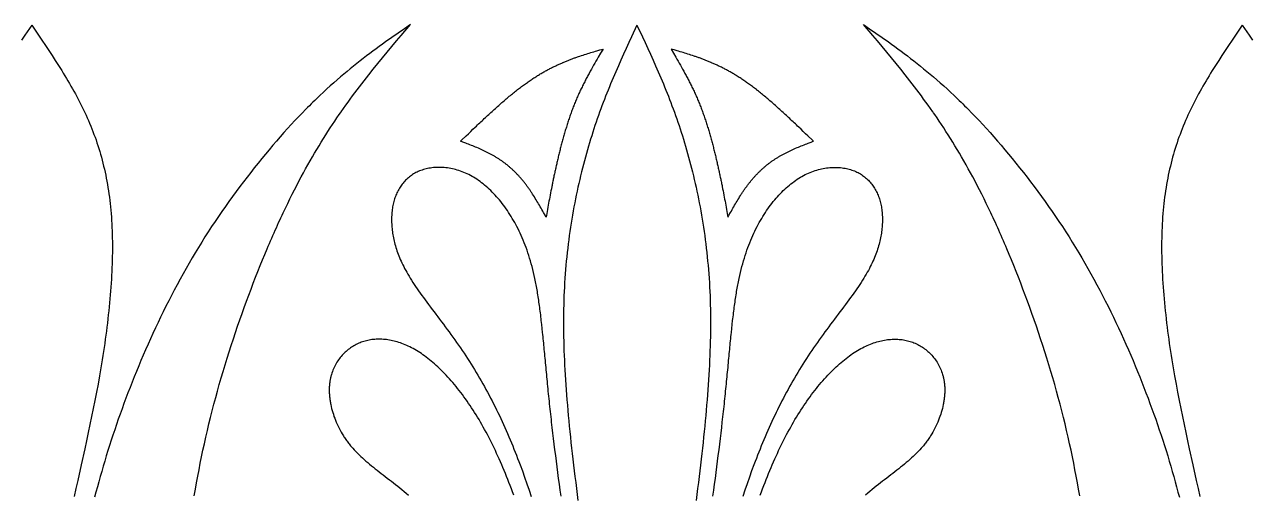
# Model space of a CAD drawing. Extents: x 0 to 279, y 0 to 212.
# Drawn here: x 169.27 to 213.75, y 139.11 to 156.19 of the extents above; entities that cross this region are included whole.
import ezdxf

# ---------------------------------------------------------------- set-up
doc = ezdxf.new("R2010")
doc.units = 0
doc.layers.add('LAYER_1', color=18, linetype='CONTINUOUS')

msp = doc.modelspace()

# ---------------------------------------------------------------- linework, layer by layer
at = {"layer": 'LAYER_1'}
for points in [[(169.533, 156.156), (169.285, 155.792), (169.161, 155.61)], [(169.533, 156.156), (169.781, 155.792), (169.904, 155.61), (170.027, 155.427), (170.149, 155.245), (170.27, 155.061), (170.389, 154.878), (170.507, 154.693), (170.623, 154.508), (170.68, 154.415), (170.737, 154.322), (170.793, 154.229), (170.849, 154.135), (170.904, 154.041), (170.958, 153.947), (171.012, 153.853), (171.065, 153.758), (171.117, 153.663), (171.168, 153.568), (171.219, 153.472), (171.269, 153.376), (171.318, 153.28), (171.366, 153.183), (171.413, 153.086), (171.459, 152.988), (171.505, 152.891), (171.549, 152.792), (171.592, 152.694), (171.635, 152.595), (171.676, 152.495), (171.716, 152.395), (171.755, 152.295), (171.793, 152.194), (171.831, 152.092), (171.867, 151.99), (171.902, 151.887), (171.936, 151.784), (171.969, 151.68), (172, 151.575), (172.031, 151.47), (172.061, 151.364), (172.09, 151.257), (172.117, 151.15), (172.144, 151.042), (172.17, 150.933), (172.194, 150.823), (172.218, 150.712), (172.24, 150.601), (172.261, 150.489), (172.281, 150.375), (172.301, 150.261), (172.319, 150.146), (172.336, 150.03), (172.352, 149.913), (172.367, 149.795), (172.38, 149.677), (172.393, 149.557), (172.405, 149.435), (172.415, 149.313), (172.425, 149.19), (172.433, 149.066), (172.441, 148.94), (172.447, 148.814), (172.452, 148.686), (172.456, 148.557), (172.459, 148.427), (172.461, 148.295), (172.462, 148.163), (172.462, 148.029), (172.46, 147.895), (172.458, 147.759), (172.455, 147.622), (172.451, 147.485), (172.445, 147.347), (172.439, 147.208), (172.432, 147.068), (172.424, 146.927), (172.415, 146.785), (172.406, 146.643), (172.395, 146.5), (172.383, 146.357), (172.371, 146.213), (172.358, 146.068), (172.344, 145.923), (172.329, 145.777), (172.313, 145.631), (172.297, 145.485), (172.28, 145.338), (172.262, 145.191), (172.243, 145.044), (172.223, 144.896), (172.203, 144.748), (172.182, 144.6), (172.161, 144.452), (172.139, 144.304), (172.116, 144.156), (172.092, 144.007), (172.068, 143.859), (172.044, 143.711), (172.018, 143.563), (171.992, 143.415), (171.939, 143.119), (171.883, 142.824), (171.826, 142.529), (171.767, 142.235), (171.706, 141.942), (171.645, 141.649), (171.582, 141.356), (171.519, 141.064), (171.456, 140.773), (171.328, 140.191), (171.201, 139.611), (171.139, 139.321), (171.077, 139.032)], [(175.435, 139.061), (175.476, 139.297), (175.518, 139.533), (175.562, 139.769), (175.607, 140.006), (175.653, 140.243), (175.702, 140.48), (175.751, 140.718), (175.802, 140.955), (175.855, 141.193), (175.91, 141.432), (175.967, 141.671), (176.025, 141.909), (176.086, 142.149), (176.148, 142.388), (176.212, 142.627), (176.278, 142.867), (176.345, 143.106), (176.414, 143.344), (176.484, 143.582), (176.555, 143.819), (176.628, 144.056), (176.702, 144.292), (176.778, 144.526), (176.854, 144.76), (176.931, 144.992), (177.01, 145.223), (177.089, 145.452), (177.169, 145.679), (177.25, 145.905), (177.331, 146.129), (177.413, 146.351), (177.495, 146.57), (177.578, 146.787), (177.662, 147.002), (177.745, 147.214), (177.829, 147.423), (177.913, 147.63), (177.997, 147.833), (178.081, 148.034), (178.123, 148.133), (178.164, 148.231), (178.206, 148.328), (178.248, 148.425), (178.29, 148.521), (178.332, 148.615), (178.373, 148.709), (178.415, 148.802), (178.456, 148.894), (178.498, 148.985), (178.539, 149.076), (178.581, 149.165), (178.622, 149.254), (178.663, 149.342), (178.746, 149.516), (178.828, 149.686), (178.91, 149.853), (178.992, 150.017), (179.073, 150.178), (179.155, 150.337), (179.236, 150.493), (179.318, 150.646), (179.399, 150.796), (179.48, 150.944), (179.561, 151.089), (179.642, 151.232), (179.723, 151.373), (179.805, 151.512), (179.886, 151.648), (179.967, 151.782), (180.048, 151.915), (180.129, 152.045), (180.21, 152.174), (180.291, 152.301), (180.373, 152.426), (180.454, 152.55), (180.536, 152.672), (180.618, 152.793), (180.7, 152.912), (180.741, 152.971), (180.761, 153.001), (180.762, 153.002), (180.763, 153.003), (180.764, 153.005), (180.767, 153.009), (180.772, 153.016), (180.854, 153.133), (180.937, 153.249), (181.019, 153.364), (181.102, 153.478), (181.185, 153.59), (181.268, 153.702), (181.351, 153.813), (181.434, 153.923), (181.518, 154.031), (181.601, 154.139), (181.769, 154.353), (181.937, 154.564), (182.105, 154.772), (182.274, 154.978), (182.443, 155.183), (182.612, 155.385), (182.781, 155.586), (182.951, 155.787), (183.29, 156.186), (183.064, 156.029), (182.837, 155.872), (182.61, 155.713), (182.382, 155.552), (182.268, 155.47), (182.153, 155.387), (182.038, 155.303), (181.923, 155.218), (181.807, 155.131), (181.691, 155.044), (181.574, 154.954), (181.457, 154.863), (181.339, 154.771), (181.221, 154.676), (181.102, 154.58), (180.983, 154.481), (180.862, 154.381), (180.741, 154.278), (180.62, 154.173), (180.497, 154.065), (180.374, 153.955), (180.249, 153.842), (180.124, 153.727), (179.998, 153.608), (179.871, 153.487), (179.808, 153.425), (179.744, 153.362), (179.679, 153.299), (179.615, 153.234), (179.55, 153.169), (179.485, 153.103), (179.354, 152.969), (179.222, 152.832), (179.09, 152.692), (178.957, 152.55), (178.824, 152.404), (178.69, 152.256), (178.556, 152.105), (178.422, 151.951), (178.287, 151.796), (178.153, 151.637), (178.018, 151.477), (177.884, 151.314), (177.75, 151.149), (177.616, 150.982), (177.483, 150.812), (177.35, 150.641), (177.217, 150.468), (177.085, 150.294), (176.954, 150.117), (176.824, 149.939), (176.695, 149.76), (176.567, 149.578), (176.439, 149.396), (176.313, 149.212), (176.189, 149.027), (176.065, 148.841), (175.944, 148.653), (175.823, 148.465), (175.704, 148.275), (175.587, 148.085), (175.472, 147.894), (175.358, 147.702), (175.246, 147.509), (175.135, 147.316), (175.027, 147.122), (174.919, 146.927), (174.814, 146.732), (174.709, 146.537), (174.607, 146.341), (174.506, 146.144), (174.407, 145.948), (174.309, 145.751), (174.213, 145.554), (174.118, 145.356), (174.025, 145.159), (173.934, 144.961), (173.844, 144.764), (173.755, 144.567), (173.668, 144.37), (173.583, 144.172), (173.499, 143.976), (173.417, 143.779), (173.336, 143.583), (173.257, 143.387), (173.179, 143.192), (173.103, 142.997), (173.028, 142.802), (172.955, 142.609), (172.883, 142.416), (172.813, 142.223), (172.744, 142.031), (172.676, 141.84), (172.61, 141.649), (172.545, 141.459), (172.482, 141.269), (172.42, 141.08), (172.359, 140.89), (172.3, 140.702), (172.241, 140.513), (172.184, 140.325), (172.128, 140.137), (172.074, 139.949), (172.02, 139.761), (171.968, 139.574), (171.916, 139.386), (171.866, 139.199), (171.817, 139.011)], [(191.512, 156.156), (191.317, 155.738), (191.22, 155.529), (191.123, 155.319), (191.027, 155.108), (190.931, 154.895), (190.836, 154.681), (190.741, 154.465), (190.648, 154.247), (190.555, 154.027), (190.51, 153.915), (190.464, 153.804), (190.419, 153.691), (190.374, 153.578), (190.329, 153.463), (190.285, 153.348), (190.241, 153.232), (190.198, 153.116), (190.155, 152.998), (190.112, 152.879), (190.07, 152.76), (190.028, 152.639), (189.987, 152.517), (189.946, 152.394), (189.905, 152.27), (189.866, 152.145), (189.826, 152.019), (189.787, 151.891), (189.749, 151.763), (189.711, 151.633), (189.674, 151.502), (189.637, 151.37), (189.601, 151.236), (189.566, 151.102), (189.531, 150.966), (189.497, 150.83), (189.464, 150.692), (189.431, 150.554), (189.399, 150.414), (189.368, 150.273), (189.337, 150.132), (189.307, 149.989), (189.278, 149.846), (189.25, 149.701), (189.222, 149.556), (189.196, 149.41), (189.17, 149.263), (189.145, 149.115), (189.121, 148.966), (189.098, 148.816), (189.075, 148.666), (189.054, 148.514), (189.034, 148.362), (189.014, 148.21), (188.996, 148.056), (188.978, 147.902), (188.962, 147.747), (188.946, 147.592), (188.932, 147.435), (188.918, 147.278), (188.906, 147.121), (188.895, 146.963), (188.885, 146.804), (188.876, 146.645), (188.868, 146.485), (188.861, 146.324), (188.855, 146.163), (188.85, 146.001), (188.847, 145.838), (188.844, 145.674), (188.843, 145.51), (188.842, 145.345), (188.843, 145.178), (188.845, 145.011), (188.847, 144.843), (188.851, 144.673), (188.856, 144.503), (188.861, 144.331), (188.868, 144.158), (188.875, 143.984), (188.884, 143.809), (188.893, 143.632), (188.903, 143.454), (188.914, 143.275), (188.926, 143.094), (188.939, 142.911), (188.953, 142.728), (188.968, 142.542), (188.984, 142.355), (189, 142.166), (189.017, 141.976), (189.035, 141.784), (189.054, 141.59), (189.074, 141.394), (189.094, 141.197), (189.115, 140.997), (189.137, 140.796), (189.16, 140.592), (189.184, 140.387), (189.208, 140.18), (189.233, 139.97), (189.259, 139.759), (189.285, 139.545), (189.312, 139.33), (189.339, 139.114), (189.367, 138.895)], [(191.512, 156.156), (191.707, 155.738), (191.804, 155.529), (191.901, 155.319), (191.998, 155.108), (192.094, 154.895), (192.189, 154.681), (192.283, 154.465), (192.377, 154.247), (192.469, 154.027), (192.515, 153.915), (192.561, 153.804), (192.606, 153.691), (192.651, 153.578), (192.695, 153.463), (192.739, 153.348), (192.783, 153.232), (192.827, 153.116), (192.87, 152.998), (192.912, 152.879), (192.955, 152.76), (192.996, 152.639), (193.038, 152.517), (193.079, 152.394), (193.119, 152.27), (193.159, 152.145), (193.198, 152.019), (193.237, 151.891), (193.275, 151.763), (193.313, 151.633), (193.35, 151.502), (193.387, 151.37), (193.423, 151.236), (193.458, 151.102), (193.493, 150.966), (193.527, 150.83), (193.561, 150.692), (193.593, 150.554), (193.626, 150.414), (193.657, 150.273), (193.687, 150.132), (193.717, 149.989), (193.746, 149.846), (193.775, 149.701), (193.802, 149.556), (193.829, 149.41), (193.854, 149.263), (193.879, 149.115), (193.904, 148.966), (193.927, 148.816), (193.949, 148.666), (193.97, 148.514), (193.991, 148.362), (194.01, 148.21), (194.029, 148.056), (194.046, 147.902), (194.063, 147.747), (194.078, 147.592), (194.093, 147.435), (194.106, 147.278), (194.118, 147.121), (194.13, 146.963), (194.14, 146.804), (194.149, 146.645), (194.157, 146.485), (194.164, 146.324), (194.169, 146.163), (194.174, 146.001), (194.178, 145.838), (194.18, 145.674), (194.181, 145.51), (194.182, 145.345), (194.181, 145.178), (194.18, 145.011), (194.177, 144.843), (194.173, 144.673), (194.169, 144.503), (194.163, 144.331), (194.157, 144.158), (194.149, 143.984), (194.141, 143.809), (194.132, 143.632), (194.121, 143.454), (194.11, 143.275), (194.098, 143.094), (194.085, 142.911), (194.071, 142.728), (194.057, 142.542), (194.041, 142.355), (194.025, 142.166), (194.007, 141.976), (193.989, 141.784), (193.97, 141.59), (193.951, 141.394), (193.93, 141.197), (193.909, 140.997), (193.887, 140.796), (193.864, 140.592), (193.841, 140.387), (193.817, 140.18), (193.792, 139.97), (193.766, 139.759), (193.74, 139.545), (193.713, 139.33), (193.685, 139.114), (193.657, 138.895)], [(207.589, 139.061), (207.548, 139.297), (207.506, 139.533), (207.462, 139.769), (207.417, 140.006), (207.371, 140.243), (207.323, 140.48), (207.273, 140.718), (207.222, 140.955), (207.169, 141.193), (207.114, 141.432), (207.057, 141.671), (206.999, 141.909), (206.939, 142.149), (206.876, 142.388), (206.812, 142.627), (206.747, 142.867), (206.68, 143.106), (206.611, 143.344), (206.541, 143.582), (206.469, 143.819), (206.396, 144.056), (206.322, 144.292), (206.247, 144.526), (206.17, 144.76), (206.093, 144.992), (206.015, 145.223), (205.936, 145.452), (205.856, 145.679), (205.775, 145.905), (205.693, 146.129), (205.612, 146.351), (205.529, 146.57), (205.446, 146.787), (205.363, 147.002), (205.279, 147.214), (205.196, 147.423), (205.112, 147.63), (205.028, 147.833), (204.944, 148.034), (204.902, 148.133), (204.86, 148.231), (204.818, 148.328), (204.776, 148.425), (204.734, 148.521), (204.693, 148.615), (204.651, 148.709), (204.61, 148.802), (204.568, 148.894), (204.527, 148.985), (204.485, 149.076), (204.444, 149.165), (204.402, 149.254), (204.361, 149.342), (204.279, 149.516), (204.197, 149.686), (204.115, 149.853), (204.033, 150.017), (203.951, 150.178), (203.87, 150.337), (203.788, 150.493), (203.707, 150.646), (203.626, 150.796), (203.544, 150.944), (203.463, 151.089), (203.382, 151.232), (203.301, 151.373), (203.22, 151.512), (203.139, 151.648), (203.058, 151.782), (202.977, 151.915), (202.896, 152.045), (202.814, 152.174), (202.733, 152.301), (202.652, 152.426), (202.57, 152.55), (202.488, 152.672), (202.407, 152.793), (202.325, 152.912), (202.284, 152.971), (202.263, 153.001), (202.262, 153.002), (202.261, 153.003), (202.26, 153.005), (202.257, 153.009), (202.252, 153.016), (202.17, 153.133), (202.088, 153.249), (202.005, 153.364), (201.922, 153.478), (201.84, 153.59), (201.756, 153.702), (201.673, 153.813), (201.59, 153.923), (201.507, 154.031), (201.423, 154.139), (201.255, 154.353), (201.088, 154.564), (200.919, 154.772), (200.751, 154.978), (200.582, 155.183), (200.413, 155.385), (200.243, 155.586), (200.074, 155.787), (199.734, 156.186), (199.961, 156.029), (200.187, 155.872), (200.414, 155.713), (200.642, 155.552), (200.756, 155.47), (200.871, 155.387), (200.986, 155.303), (201.101, 155.218), (201.217, 155.131), (201.333, 155.044), (201.45, 154.954), (201.567, 154.863), (201.685, 154.771), (201.803, 154.676), (201.922, 154.58), (202.042, 154.481), (202.162, 154.381), (202.283, 154.278), (202.405, 154.173), (202.527, 154.065), (202.651, 153.955), (202.775, 153.842), (202.9, 153.727), (203.026, 153.608), (203.153, 153.487), (203.217, 153.425), (203.281, 153.362), (203.345, 153.299), (203.41, 153.234), (203.475, 153.169), (203.54, 153.103), (203.671, 152.969), (203.802, 152.832), (203.934, 152.692), (204.067, 152.55), (204.201, 152.404), (204.334, 152.256), (204.468, 152.105), (204.603, 151.951), (204.737, 151.796), (204.872, 151.637), (205.006, 151.477), (205.14, 151.314), (205.275, 151.149), (205.408, 150.982), (205.542, 150.812), (205.675, 150.641), (205.807, 150.468), (205.939, 150.294), (206.07, 150.117), (206.2, 149.939), (206.33, 149.76), (206.458, 149.578), (206.585, 149.396), (206.711, 149.212), (206.836, 149.027), (206.959, 148.841), (207.081, 148.653), (207.201, 148.465), (207.32, 148.275), (207.437, 148.085), (207.553, 147.894), (207.666, 147.702), (207.779, 147.509), (207.889, 147.316), (207.998, 147.122), (208.105, 146.927), (208.211, 146.732), (208.315, 146.537), (208.418, 146.341), (208.519, 146.144), (208.618, 145.948), (208.716, 145.751), (208.812, 145.554), (208.906, 145.356), (208.999, 145.159), (209.091, 144.961), (209.181, 144.764), (209.269, 144.567), (209.356, 144.37), (209.441, 144.172), (209.525, 143.976), (209.607, 143.779), (209.688, 143.583), (209.767, 143.387), (209.845, 143.192), (209.921, 142.997), (209.996, 142.802), (210.069, 142.609), (210.141, 142.416), (210.212, 142.223), (210.281, 142.031), (210.348, 141.84), (210.414, 141.649), (210.479, 141.459), (210.542, 141.269), (210.605, 141.08), (210.665, 140.89), (210.725, 140.702), (210.783, 140.513), (210.84, 140.325), (210.896, 140.137), (210.951, 139.949), (211.004, 139.761), (211.057, 139.574), (211.108, 139.386), (211.158, 139.199), (211.207, 139.011)], [(213.492, 156.156), (213.244, 155.792), (213.12, 155.61), (212.997, 155.427), (212.876, 155.245), (212.755, 155.061), (212.635, 154.878), (212.517, 154.693), (212.401, 154.508), (212.344, 154.415), (212.287, 154.322), (212.231, 154.229), (212.176, 154.135), (212.121, 154.041), (212.066, 153.947), (212.013, 153.853), (211.96, 153.758), (211.908, 153.663), (211.856, 153.568), (211.806, 153.472), (211.756, 153.376), (211.707, 153.28), (211.659, 153.183), (211.611, 153.086), (211.565, 152.988), (211.52, 152.891), (211.475, 152.792), (211.432, 152.694), (211.39, 152.595), (211.349, 152.495), (211.308, 152.395), (211.269, 152.295), (211.231, 152.194), (211.194, 152.092), (211.158, 151.99), (211.123, 151.887), (211.089, 151.784), (211.056, 151.68), (211.024, 151.575), (210.993, 151.47), (210.964, 151.364), (210.935, 151.257), (210.907, 151.15), (210.881, 151.042), (210.855, 150.933), (210.83, 150.823), (210.807, 150.712), (210.785, 150.601), (210.763, 150.489), (210.743, 150.375), (210.724, 150.261), (210.706, 150.146), (210.689, 150.03), (210.673, 149.913), (210.658, 149.795), (210.644, 149.677), (210.631, 149.557), (210.62, 149.435), (210.609, 149.313), (210.6, 149.19), (210.591, 149.066), (210.584, 148.94), (210.578, 148.814), (210.573, 148.686), (210.568, 148.557), (210.566, 148.427), (210.564, 148.295), (210.563, 148.163), (210.563, 148.029), (210.564, 147.895), (210.566, 147.759), (210.57, 147.622), (210.574, 147.485), (210.579, 147.347), (210.585, 147.208), (210.592, 147.068), (210.6, 146.927), (210.609, 146.785), (210.619, 146.643), (210.629, 146.5), (210.641, 146.357), (210.653, 146.213), (210.667, 146.068), (210.681, 145.923), (210.696, 145.777), (210.711, 145.631), (210.728, 145.485), (210.745, 145.338), (210.763, 145.191), (210.782, 145.044), (210.801, 144.896), (210.821, 144.748), (210.842, 144.6), (210.863, 144.452), (210.886, 144.304), (210.909, 144.156), (210.932, 144.007), (210.956, 143.859), (210.981, 143.711), (211.006, 143.563), (211.032, 143.415), (211.086, 143.119), (211.141, 142.824), (211.199, 142.529), (211.258, 142.235), (211.318, 141.942), (211.38, 141.649), (211.442, 141.356), (211.505, 141.064), (211.569, 140.773), (211.696, 140.191), (211.823, 139.611), (211.886, 139.321), (211.948, 139.032)], [(213.492, 156.156), (213.74, 155.792), (213.863, 155.61)], [(188.753, 139.047), (188.724, 139.263), (188.695, 139.478), (188.667, 139.692), (188.64, 139.904), (188.612, 140.114), (188.585, 140.324), (188.559, 140.531), (188.533, 140.736), (188.508, 140.94), (188.484, 141.142), (188.46, 141.342), (188.436, 141.539), (188.413, 141.735), (188.402, 141.832), (188.391, 141.928), (188.381, 142.024), (188.37, 142.119), (188.36, 142.214), (188.35, 142.308), (188.34, 142.401), (188.33, 142.494), (188.32, 142.586), (188.311, 142.677), (188.302, 142.768), (188.292, 142.858), (188.283, 142.948), (188.275, 143.037), (188.266, 143.125), (188.257, 143.213), (188.249, 143.3), (188.24, 143.387), (188.232, 143.473), (188.224, 143.558), (188.216, 143.643), (188.208, 143.727), (188.2, 143.811), (188.192, 143.893), (188.184, 143.976), (188.177, 144.057), (188.169, 144.139), (188.161, 144.219), (188.154, 144.299), (188.146, 144.378), (188.139, 144.457), (188.131, 144.535), (188.123, 144.612), (188.116, 144.689), (188.108, 144.766), (188.101, 144.841), (188.093, 144.916), (188.085, 144.991), (188.07, 145.138), (188.054, 145.283), (188.038, 145.425), (188.03, 145.496), (188.022, 145.565), (188.014, 145.635), (188.005, 145.703), (187.997, 145.771), (187.988, 145.839), (187.979, 145.905), (187.971, 145.972), (187.961, 146.037), (187.952, 146.102), (187.943, 146.167), (187.933, 146.231), (187.924, 146.294), (187.914, 146.357), (187.904, 146.419), (187.894, 146.48), (187.883, 146.541), (187.873, 146.602), (187.862, 146.662), (187.851, 146.721), (187.839, 146.78), (187.828, 146.838), (187.804, 146.952), (187.779, 147.065), (187.754, 147.175), (187.727, 147.283), (187.7, 147.389), (187.672, 147.493), (187.643, 147.596), (187.614, 147.696), (187.583, 147.794), (187.552, 147.89), (187.52, 147.985), (187.487, 148.078), (187.453, 148.169), (187.418, 148.258), (187.383, 148.346), (187.347, 148.432), (187.309, 148.516), (187.272, 148.599), (187.233, 148.681), (187.194, 148.761), (187.153, 148.84), (187.113, 148.917), (187.071, 148.993), (187.028, 149.068), (186.985, 149.141), (186.941, 149.213), (186.896, 149.284), (186.851, 149.354), (186.804, 149.423), (186.758, 149.491), (186.71, 149.557), (186.661, 149.623), (186.612, 149.687), (186.563, 149.749), (186.513, 149.811), (186.462, 149.871), (186.41, 149.929), (186.358, 149.987), (186.306, 150.043), (186.253, 150.097), (186.199, 150.151), (186.145, 150.202), (186.09, 150.252), (186.035, 150.301), (185.98, 150.348), (185.924, 150.394), (185.867, 150.438), (185.811, 150.48), (185.753, 150.521), (185.696, 150.56), (185.638, 150.598), (185.58, 150.634), (185.522, 150.668), (185.463, 150.7), (185.404, 150.731), (185.345, 150.76), (185.285, 150.787), (185.226, 150.812), (185.166, 150.836), (185.106, 150.858), (185.046, 150.878), (184.986, 150.897), (184.926, 150.914), (184.867, 150.929), (184.807, 150.943), (184.748, 150.955), (184.688, 150.965), (184.629, 150.974), (184.571, 150.981), (184.512, 150.987), (184.454, 150.991), (184.397, 150.994), (184.34, 150.995), (184.284, 150.995), (184.228, 150.993), (184.172, 150.99), (184.118, 150.985), (184.064, 150.979), (184.01, 150.971), (183.958, 150.963), (183.906, 150.952), (183.856, 150.941), (183.806, 150.928), (183.757, 150.914), (183.709, 150.898), (183.662, 150.882), (183.616, 150.864), (183.571, 150.844), (183.527, 150.824), (183.484, 150.802), (183.442, 150.779), (183.401, 150.755), (183.361, 150.73), (183.322, 150.704), (183.284, 150.677), (183.247, 150.649), (183.212, 150.619), (183.177, 150.589), (183.143, 150.558), (183.11, 150.525), (183.078, 150.492), (183.047, 150.458), (183.017, 150.422), (182.988, 150.386), (182.961, 150.35), (182.934, 150.312), (182.908, 150.273), (182.883, 150.234), (182.86, 150.194), (182.837, 150.153), (182.816, 150.111), (182.795, 150.069), (182.776, 150.025), (182.757, 149.982), (182.74, 149.937), (182.724, 149.892), (182.708, 149.846), (182.694, 149.8), (182.681, 149.753), (182.669, 149.705), (182.658, 149.657), (182.647, 149.609), (182.638, 149.559), (182.63, 149.51), (182.623, 149.459), (182.617, 149.409), (182.611, 149.358), (182.607, 149.306), (182.604, 149.254), (182.601, 149.201), (182.6, 149.149), (182.6, 149.095), (182.6, 149.042), (182.601, 148.988), (182.604, 148.933), (182.607, 148.879), (182.611, 148.824), (182.617, 148.769), (182.623, 148.713), (182.63, 148.657), (182.638, 148.601), (182.646, 148.545), (182.656, 148.489), (182.667, 148.432), (182.679, 148.375), (182.692, 148.317), (182.706, 148.259), (182.721, 148.201), (182.737, 148.142), (182.755, 148.083), (182.773, 148.023), (182.794, 147.962), (182.815, 147.901), (182.838, 147.84), (182.862, 147.777), (182.888, 147.714), (182.915, 147.65), (182.944, 147.586), (182.974, 147.521), (183.006, 147.454), (183.04, 147.387), (183.075, 147.319), (183.112, 147.251), (183.15, 147.181), (183.191, 147.11), (183.233, 147.038), (183.277, 146.965), (183.324, 146.891), (183.372, 146.816), (183.422, 146.74), (183.474, 146.663), (183.527, 146.584), (183.583, 146.505), (183.64, 146.424), (183.698, 146.342), (183.758, 146.26), (183.819, 146.176), (183.881, 146.092), (183.945, 146.006), (184.009, 145.92), (184.074, 145.833), (184.141, 145.744), (184.207, 145.656), (184.275, 145.566), (184.343, 145.475), (184.411, 145.384), (184.48, 145.292), (184.549, 145.2), (184.618, 145.107), (184.688, 145.013), (184.757, 144.918), (184.826, 144.823), (184.895, 144.727), (184.963, 144.631), (185.031, 144.534), (185.099, 144.437), (185.166, 144.34), (185.232, 144.242), (185.297, 144.143), (185.362, 144.044), (185.426, 143.945), (185.489, 143.845), (185.551, 143.745), (185.613, 143.644), (185.674, 143.543), (185.735, 143.441), (185.795, 143.34), (185.854, 143.237), (185.912, 143.134), (185.97, 143.031), (186.027, 142.927), (186.083, 142.823), (186.139, 142.719), (186.194, 142.614), (186.249, 142.508), (186.303, 142.402), (186.356, 142.296), (186.409, 142.189), (186.461, 142.082), (186.513, 141.974), (186.564, 141.866), (186.614, 141.758), (186.664, 141.649), (186.713, 141.539), (186.762, 141.429), (186.81, 141.319), (186.858, 141.208), (186.905, 141.097), (186.952, 140.985), (186.998, 140.873), (187.044, 140.761), (187.089, 140.648), (187.134, 140.534), (187.178, 140.421), (187.221, 140.307), (187.264, 140.192), (187.349, 139.963), (187.432, 139.732), (187.513, 139.5), (187.592, 139.267), (187.669, 139.033)], [(194.272, 139.047), (194.3, 139.263), (194.329, 139.478), (194.357, 139.692), (194.385, 139.904), (194.412, 140.114), (194.439, 140.324), (194.465, 140.531), (194.491, 140.736), (194.516, 140.94), (194.541, 141.142), (194.565, 141.342), (194.588, 141.539), (194.611, 141.735), (194.622, 141.832), (194.633, 141.928), (194.644, 142.024), (194.654, 142.119), (194.665, 142.214), (194.675, 142.308), (194.685, 142.401), (194.695, 142.494), (194.704, 142.586), (194.714, 142.677), (194.723, 142.768), (194.732, 142.858), (194.741, 142.948), (194.75, 143.037), (194.759, 143.125), (194.767, 143.213), (194.776, 143.3), (194.784, 143.387), (194.792, 143.473), (194.8, 143.558), (194.809, 143.643), (194.817, 143.727), (194.824, 143.811), (194.832, 143.893), (194.84, 143.976), (194.848, 144.057), (194.856, 144.139), (194.863, 144.219), (194.871, 144.299), (194.878, 144.378), (194.886, 144.457), (194.894, 144.535), (194.901, 144.612), (194.909, 144.689), (194.916, 144.766), (194.924, 144.841), (194.931, 144.916), (194.939, 144.991), (194.955, 145.138), (194.97, 145.283), (194.986, 145.425), (194.994, 145.496), (195.003, 145.565), (195.011, 145.635), (195.019, 145.703), (195.028, 145.771), (195.036, 145.839), (195.045, 145.905), (195.054, 145.972), (195.063, 146.037), (195.072, 146.102), (195.082, 146.167), (195.091, 146.231), (195.101, 146.294), (195.111, 146.357), (195.121, 146.419), (195.131, 146.48), (195.141, 146.541), (195.152, 146.602), (195.163, 146.662), (195.174, 146.721), (195.185, 146.78), (195.197, 146.838), (195.221, 146.952), (195.245, 147.065), (195.271, 147.175), (195.297, 147.283), (195.324, 147.389), (195.352, 147.493), (195.381, 147.596), (195.411, 147.696), (195.441, 147.794), (195.473, 147.89), (195.505, 147.985), (195.538, 148.078), (195.572, 148.169), (195.606, 148.258), (195.642, 148.346), (195.678, 148.432), (195.715, 148.516), (195.753, 148.599), (195.791, 148.681), (195.831, 148.761), (195.871, 148.84), (195.912, 148.917), (195.954, 148.993), (195.996, 149.068), (196.04, 149.141), (196.084, 149.213), (196.128, 149.284), (196.174, 149.354), (196.22, 149.423), (196.267, 149.491), (196.315, 149.557), (196.363, 149.623), (196.412, 149.687), (196.462, 149.749), (196.512, 149.811), (196.563, 149.871), (196.614, 149.929), (196.666, 149.987), (196.719, 150.043), (196.772, 150.097), (196.826, 150.151), (196.88, 150.202), (196.934, 150.252), (196.989, 150.301), (197.045, 150.348), (197.101, 150.394), (197.157, 150.438), (197.214, 150.48), (197.271, 150.521), (197.329, 150.56), (197.386, 150.598), (197.444, 150.634), (197.503, 150.668), (197.562, 150.7), (197.621, 150.731), (197.68, 150.76), (197.739, 150.787), (197.799, 150.812), (197.859, 150.836), (197.919, 150.858), (197.979, 150.878), (198.038, 150.897), (198.098, 150.914), (198.158, 150.929), (198.218, 150.943), (198.277, 150.955), (198.336, 150.965), (198.395, 150.974), (198.454, 150.981), (198.512, 150.987), (198.57, 150.991), (198.628, 150.994), (198.685, 150.995), (198.741, 150.995), (198.797, 150.993), (198.852, 150.99), (198.907, 150.985), (198.961, 150.979), (199.014, 150.971), (199.066, 150.963), (199.118, 150.952), (199.169, 150.941), (199.219, 150.928), (199.268, 150.914), (199.315, 150.898), (199.362, 150.882), (199.408, 150.864), (199.453, 150.844), (199.497, 150.824), (199.54, 150.802), (199.582, 150.779), (199.623, 150.755), (199.663, 150.73), (199.702, 150.704), (199.74, 150.677), (199.777, 150.649), (199.813, 150.619), (199.848, 150.589), (199.882, 150.558), (199.915, 150.525), (199.947, 150.492), (199.977, 150.458), (200.007, 150.422), (200.036, 150.386), (200.064, 150.35), (200.091, 150.312), (200.116, 150.273), (200.141, 150.234), (200.165, 150.194), (200.187, 150.153), (200.209, 150.111), (200.229, 150.069), (200.249, 150.025), (200.267, 149.982), (200.284, 149.937), (200.301, 149.892), (200.316, 149.846), (200.33, 149.8), (200.343, 149.753), (200.356, 149.705), (200.367, 149.657), (200.377, 149.609), (200.386, 149.559), (200.394, 149.51), (200.402, 149.459), (200.408, 149.409), (200.413, 149.358), (200.417, 149.306), (200.421, 149.254), (200.423, 149.201), (200.424, 149.149), (200.425, 149.095), (200.424, 149.042), (200.423, 148.988), (200.421, 148.933), (200.417, 148.879), (200.413, 148.824), (200.408, 148.769), (200.402, 148.713), (200.395, 148.657), (200.387, 148.601), (200.378, 148.545), (200.368, 148.489), (200.358, 148.432), (200.346, 148.375), (200.333, 148.317), (200.319, 148.259), (200.304, 148.201), (200.287, 148.142), (200.27, 148.083), (200.251, 148.023), (200.231, 147.962), (200.209, 147.901), (200.187, 147.84), (200.162, 147.777), (200.137, 147.714), (200.109, 147.65), (200.081, 147.586), (200.05, 147.521), (200.018, 147.454), (199.985, 147.387), (199.95, 147.319), (199.913, 147.251), (199.874, 147.181), (199.833, 147.11), (199.791, 147.038), (199.747, 146.965), (199.701, 146.891), (199.653, 146.816), (199.603, 146.74), (199.551, 146.663), (199.497, 146.584), (199.442, 146.505), (199.385, 146.424), (199.327, 146.342), (199.267, 146.26), (199.206, 146.176), (199.143, 146.092), (199.08, 146.006), (199.015, 145.92), (198.95, 145.833), (198.884, 145.744), (198.817, 145.656), (198.75, 145.566), (198.682, 145.475), (198.613, 145.384), (198.544, 145.292), (198.475, 145.2), (198.406, 145.107), (198.337, 145.013), (198.268, 144.918), (198.199, 144.823), (198.13, 144.727), (198.061, 144.631), (197.993, 144.534), (197.926, 144.437), (197.859, 144.34), (197.793, 144.242), (197.727, 144.143), (197.663, 144.044), (197.599, 143.945), (197.536, 143.845), (197.473, 143.745), (197.411, 143.644), (197.35, 143.543), (197.29, 143.441), (197.23, 143.34), (197.171, 143.237), (197.112, 143.134), (197.055, 143.031), (196.998, 142.927), (196.941, 142.823), (196.885, 142.719), (196.83, 142.614), (196.776, 142.508), (196.722, 142.402), (196.668, 142.296), (196.616, 142.189), (196.563, 142.082), (196.512, 141.974), (196.461, 141.866), (196.41, 141.758), (196.361, 141.649), (196.311, 141.539), (196.262, 141.429), (196.214, 141.319), (196.166, 141.208), (196.119, 141.097), (196.073, 140.985), (196.026, 140.873), (195.981, 140.761), (195.936, 140.648), (195.891, 140.534), (195.847, 140.421), (195.803, 140.307), (195.76, 140.192), (195.675, 139.963), (195.592, 139.732), (195.512, 139.5), (195.433, 139.267), (195.356, 139.033)], [(187.035, 139.088), (186.992, 139.203), (186.95, 139.317), (186.907, 139.43), (186.864, 139.542), (186.82, 139.653), (186.776, 139.762), (186.732, 139.871), (186.688, 139.979), (186.643, 140.085), (186.598, 140.191), (186.553, 140.295), (186.507, 140.399), (186.461, 140.501), (186.415, 140.602), (186.368, 140.703), (186.321, 140.802), (186.274, 140.9), (186.226, 140.998), (186.177, 141.094), (186.129, 141.189), (186.08, 141.283), (186.03, 141.377), (185.98, 141.469), (185.929, 141.56), (185.878, 141.651), (185.827, 141.74), (185.775, 141.828), (185.723, 141.916), (185.67, 142.002), (185.616, 142.088), (185.562, 142.172), (185.508, 142.256), (185.453, 142.339), (185.398, 142.42), (185.342, 142.501), (185.285, 142.58), (185.229, 142.658), (185.172, 142.736), (185.114, 142.812), (185.056, 142.887), (184.998, 142.96), (184.94, 143.033), (184.881, 143.104), (184.822, 143.174), (184.763, 143.243), (184.704, 143.31), (184.644, 143.376), (184.584, 143.44), (184.524, 143.503), (184.464, 143.565), (184.404, 143.625), (184.344, 143.684), (184.284, 143.741), (184.223, 143.797), (184.163, 143.851), (184.102, 143.904), (184.042, 143.955), (183.982, 144.004), (183.922, 144.052), (183.861, 144.098), (183.801, 144.142), (183.741, 144.185), (183.681, 144.226), (183.622, 144.265), (183.562, 144.303), (183.503, 144.339), (183.443, 144.374), (183.384, 144.407), (183.325, 144.438), (183.266, 144.468), (183.208, 144.497), (183.149, 144.523), (183.091, 144.548), (183.033, 144.572), (182.976, 144.594), (182.918, 144.615), (182.861, 144.634), (182.804, 144.652), (182.747, 144.668), (182.691, 144.683), (182.635, 144.696), (182.579, 144.708), (182.524, 144.718), (182.469, 144.727), (182.414, 144.735), (182.36, 144.741), (182.305, 144.746), (182.252, 144.749), (182.199, 144.751), (182.146, 144.752), (182.093, 144.751), (182.041, 144.749), (181.989, 144.745), (181.938, 144.741), (181.888, 144.734), (181.837, 144.727), (181.788, 144.718), (181.738, 144.708), (181.69, 144.697), (181.641, 144.684), (181.594, 144.67), (181.547, 144.655), (181.5, 144.638), (181.454, 144.62), (181.409, 144.601), (181.364, 144.581), (181.32, 144.559), (181.276, 144.536), (181.233, 144.512), (181.191, 144.487), (181.149, 144.46), (181.108, 144.432), (181.068, 144.403), (181.028, 144.373), (180.989, 144.342), (180.951, 144.309), (180.914, 144.275), (180.877, 144.24), (180.841, 144.203), (180.806, 144.166), (180.772, 144.127), (180.739, 144.087), (180.707, 144.046), (180.676, 144.004), (180.646, 143.961), (180.617, 143.917), (180.59, 143.871), (180.563, 143.824), (180.538, 143.776), (180.514, 143.727), (180.491, 143.677), (180.47, 143.626), (180.45, 143.573), (180.432, 143.52), (180.415, 143.465), (180.407, 143.437), (180.399, 143.409), (180.392, 143.381), (180.385, 143.353), (180.379, 143.324), (180.373, 143.295), (180.368, 143.265), (180.363, 143.236), (180.358, 143.206), (180.354, 143.176), (180.35, 143.145), (180.347, 143.115), (180.344, 143.084), (180.341, 143.052), (180.339, 143.021), (180.338, 142.989), (180.337, 142.957), (180.336, 142.925), (180.336, 142.892), (180.336, 142.859), (180.337, 142.826), (180.338, 142.793), (180.34, 142.759), (180.342, 142.726), (180.345, 142.692), (180.348, 142.658), (180.352, 142.623), (180.356, 142.589), (180.361, 142.554), (180.366, 142.519), (180.371, 142.484), (180.377, 142.449), (180.384, 142.414), (180.391, 142.379), (180.406, 142.308), (180.423, 142.236), (180.442, 142.164), (180.462, 142.093), (180.485, 142.021), (180.509, 141.948), (180.535, 141.876), (180.563, 141.804), (180.593, 141.733), (180.624, 141.661), (180.657, 141.59), (180.692, 141.519), (180.729, 141.449), (180.767, 141.379), (180.807, 141.31), (180.849, 141.241), (180.871, 141.207), (180.893, 141.174), (180.915, 141.14), (180.938, 141.107), (180.961, 141.074), (180.985, 141.041), (181.009, 141.009), (181.034, 140.976), (181.059, 140.944), (181.084, 140.913), (181.11, 140.881), (181.136, 140.85), (181.19, 140.788), (181.245, 140.728), (181.301, 140.668), (181.359, 140.609), (181.419, 140.55), (181.48, 140.492), (181.542, 140.435), (181.605, 140.378), (181.67, 140.322), (181.735, 140.266), (181.802, 140.21), (181.87, 140.154), (181.939, 140.099), (182.009, 140.043), (182.079, 139.987), (182.151, 139.932), (182.223, 139.876), (182.296, 139.819), (182.37, 139.762), (182.444, 139.705), (182.519, 139.647), (182.594, 139.589), (182.67, 139.53), (182.746, 139.47), (182.823, 139.409), (182.9, 139.348), (182.977, 139.285), (183.054, 139.221), (183.132, 139.156), (183.21, 139.09)], [(195.989, 139.088), (196.032, 139.203), (196.075, 139.317), (196.117, 139.43), (196.161, 139.542), (196.204, 139.653), (196.248, 139.762), (196.292, 139.871), (196.336, 139.979), (196.381, 140.085), (196.426, 140.191), (196.471, 140.295), (196.517, 140.399), (196.563, 140.501), (196.609, 140.602), (196.656, 140.703), (196.703, 140.802), (196.751, 140.9), (196.799, 140.998), (196.847, 141.094), (196.896, 141.189), (196.945, 141.283), (196.995, 141.377), (197.045, 141.469), (197.095, 141.56), (197.146, 141.651), (197.197, 141.74), (197.249, 141.828), (197.302, 141.916), (197.355, 142.002), (197.408, 142.088), (197.462, 142.172), (197.517, 142.256), (197.572, 142.339), (197.627, 142.42), (197.683, 142.501), (197.739, 142.58), (197.796, 142.658), (197.853, 142.736), (197.91, 142.812), (197.968, 142.887), (198.026, 142.96), (198.085, 143.033), (198.143, 143.104), (198.202, 143.174), (198.262, 143.243), (198.321, 143.31), (198.381, 143.376), (198.44, 143.44), (198.5, 143.503), (198.56, 143.565), (198.62, 143.625), (198.681, 143.684), (198.741, 143.741), (198.801, 143.797), (198.862, 143.851), (198.922, 143.904), (198.982, 143.955), (199.043, 144.004), (199.103, 144.052), (199.163, 144.098), (199.223, 144.142), (199.283, 144.185), (199.343, 144.226), (199.403, 144.265), (199.462, 144.303), (199.522, 144.339), (199.581, 144.374), (199.64, 144.407), (199.699, 144.438), (199.758, 144.468), (199.817, 144.497), (199.875, 144.523), (199.933, 144.548), (199.991, 144.572), (200.049, 144.594), (200.106, 144.615), (200.164, 144.634), (200.221, 144.652), (200.277, 144.668), (200.334, 144.683), (200.39, 144.696), (200.445, 144.708), (200.501, 144.718), (200.556, 144.727), (200.611, 144.735), (200.665, 144.741), (200.719, 144.746), (200.773, 144.749), (200.826, 144.751), (200.879, 144.752), (200.931, 144.751), (200.983, 144.749), (201.035, 144.745), (201.086, 144.741), (201.137, 144.734), (201.187, 144.727), (201.237, 144.718), (201.286, 144.708), (201.335, 144.697), (201.383, 144.684), (201.431, 144.67), (201.478, 144.655), (201.524, 144.638), (201.57, 144.62), (201.616, 144.601), (201.661, 144.581), (201.705, 144.559), (201.748, 144.536), (201.791, 144.512), (201.834, 144.487), (201.875, 144.46), (201.916, 144.432), (201.957, 144.403), (201.996, 144.373), (202.035, 144.342), (202.073, 144.309), (202.111, 144.275), (202.147, 144.24), (202.183, 144.203), (202.218, 144.166), (202.252, 144.127), (202.285, 144.087), (202.317, 144.046), (202.348, 144.004), (202.378, 143.961), (202.407, 143.917), (202.435, 143.871), (202.461, 143.824), (202.487, 143.776), (202.511, 143.727), (202.533, 143.677), (202.555, 143.626), (202.575, 143.573), (202.593, 143.52), (202.61, 143.465), (202.618, 143.437), (202.625, 143.409), (202.632, 143.381), (202.639, 143.353), (202.645, 143.324), (202.651, 143.295), (202.657, 143.265), (202.662, 143.236), (202.667, 143.206), (202.671, 143.176), (202.675, 143.145), (202.678, 143.115), (202.681, 143.084), (202.683, 143.052), (202.685, 143.021), (202.687, 142.989), (202.688, 142.957), (202.688, 142.925), (202.689, 142.892), (202.688, 142.859), (202.687, 142.826), (202.686, 142.793), (202.684, 142.759), (202.682, 142.726), (202.679, 142.692), (202.676, 142.658), (202.672, 142.623), (202.668, 142.589), (202.664, 142.554), (202.659, 142.519), (202.653, 142.484), (202.647, 142.449), (202.641, 142.414), (202.634, 142.379), (202.619, 142.308), (202.602, 142.236), (202.583, 142.164), (202.562, 142.093), (202.54, 142.021), (202.515, 141.948), (202.489, 141.876), (202.461, 141.804), (202.432, 141.733), (202.4, 141.661), (202.367, 141.59), (202.332, 141.519), (202.296, 141.449), (202.257, 141.379), (202.217, 141.31), (202.175, 141.241), (202.154, 141.207), (202.132, 141.174), (202.109, 141.14), (202.087, 141.107), (202.063, 141.074), (202.04, 141.041), (202.016, 141.009), (201.991, 140.976), (201.966, 140.944), (201.941, 140.913), (201.915, 140.881), (201.889, 140.85), (201.835, 140.788), (201.78, 140.728), (201.723, 140.668), (201.665, 140.609), (201.606, 140.55), (201.545, 140.492), (201.483, 140.435), (201.419, 140.378), (201.355, 140.322), (201.289, 140.266), (201.222, 140.21), (201.154, 140.154), (201.086, 140.099), (201.016, 140.043), (200.945, 139.987), (200.874, 139.932), (200.802, 139.876), (200.729, 139.819), (200.655, 139.762), (200.581, 139.705), (200.506, 139.647), (200.43, 139.589), (200.355, 139.53), (200.278, 139.47), (200.202, 139.409), (200.125, 139.348), (200.048, 139.285), (199.97, 139.221), (199.892, 139.156), (199.815, 139.09)]]:
    msp.add_lwpolyline(points, dxfattribs=at)
for points in [[(190.278, 155.292), (190.192, 155.146), (190.107, 155), (190.065, 154.927), (190.022, 154.854), (189.98, 154.78), (189.938, 154.707), (189.896, 154.633), (189.855, 154.559), (189.814, 154.484), (189.773, 154.409), (189.752, 154.372), (189.732, 154.334), (189.712, 154.296), (189.692, 154.259), (189.672, 154.221), (189.652, 154.183), (189.632, 154.145), (189.613, 154.106), (189.593, 154.068), (189.574, 154.03), (189.554, 153.991), (189.535, 153.952), (189.516, 153.913), (189.497, 153.874), (189.478, 153.835), (189.46, 153.796), (189.441, 153.757), (189.423, 153.717), (189.404, 153.677), (189.386, 153.638), (189.368, 153.598), (189.351, 153.557), (189.333, 153.517), (189.315, 153.477), (189.298, 153.436), (189.281, 153.395), (189.264, 153.354), (189.247, 153.313), (189.231, 153.271), (189.214, 153.23), (189.198, 153.188), (189.182, 153.146), (189.166, 153.104), (189.15, 153.062), (189.135, 153.019), (189.119, 152.977), (189.104, 152.934), (189.089, 152.892), (189.074, 152.849), (189.059, 152.806), (189.045, 152.763), (189.03, 152.72), (189.016, 152.676), (189.002, 152.633), (188.988, 152.59), (188.974, 152.546), (188.961, 152.503), (188.947, 152.46), (188.934, 152.416), (188.921, 152.372), (188.907, 152.329), (188.895, 152.285), (188.882, 152.242), (188.869, 152.198), (188.857, 152.154), (188.844, 152.111), (188.832, 152.067), (188.82, 152.024), (188.808, 151.98), (188.796, 151.937), (188.785, 151.893), (188.773, 151.85), (188.762, 151.807), (188.751, 151.763), (188.739, 151.72), (188.728, 151.677), (188.717, 151.634), (188.707, 151.591), (188.696, 151.548), (188.686, 151.506), (188.675, 151.463), (188.665, 151.421), (188.655, 151.378), (188.645, 151.336), (188.635, 151.294), (188.625, 151.252), (188.615, 151.211), (188.606, 151.169), (188.596, 151.128), (188.587, 151.087), (188.577, 151.045), (188.568, 151.005), (188.559, 150.964), (188.55, 150.923), (188.541, 150.883), (188.533, 150.843), (188.524, 150.803), (188.515, 150.763), (188.507, 150.723), (188.498, 150.683), (188.49, 150.644), (188.482, 150.605), (188.473, 150.565), (188.465, 150.526), (188.457, 150.487), (188.449, 150.448), (188.441, 150.41), (188.434, 150.371), (188.426, 150.333), (188.418, 150.294), (188.403, 150.218), (188.388, 150.142), (188.373, 150.066), (188.359, 149.99), (188.344, 149.915), (188.33, 149.84), (188.316, 149.766), (188.302, 149.691), (188.288, 149.617), (188.275, 149.543), (188.261, 149.469), (188.248, 149.395), (188.221, 149.248), (188.214, 149.211), (188.211, 149.193), (188.21, 149.19), (188.21, 149.189), (188.21, 149.189), (188.21, 149.189), (188.21, 149.189), (188.21, 149.19), (188.208, 149.193), (188.204, 149.2), (188.175, 149.252), (188.116, 149.356), (188.087, 149.408), (188.057, 149.46), (188.027, 149.512), (187.998, 149.564), (187.968, 149.615), (187.938, 149.667), (187.908, 149.718), (187.878, 149.769), (187.847, 149.819), (187.816, 149.869), (187.786, 149.919), (187.754, 149.969), (187.723, 150.018), (187.707, 150.042), (187.691, 150.067), (187.675, 150.091), (187.659, 150.115), (187.643, 150.139), (187.627, 150.163), (187.611, 150.187), (187.595, 150.21), (187.578, 150.234), (187.562, 150.257), (187.545, 150.28), (187.528, 150.303), (187.512, 150.326), (187.495, 150.349), (187.478, 150.372), (187.461, 150.394), (187.443, 150.416), (187.426, 150.439), (187.409, 150.461), (187.391, 150.482), (187.374, 150.504), (187.356, 150.526), (187.338, 150.547), (187.32, 150.568), (187.302, 150.589), (187.284, 150.61), (187.266, 150.631), (187.247, 150.652), (187.229, 150.672), (187.21, 150.692), (187.192, 150.712), (187.173, 150.732), (187.154, 150.752), (187.135, 150.772), (187.116, 150.791), (187.097, 150.81), (187.077, 150.83), (187.058, 150.848), (187.038, 150.867), (187.019, 150.886), (186.999, 150.904), (186.979, 150.923), (186.959, 150.941), (186.939, 150.959), (186.919, 150.977), (186.898, 150.995), (186.878, 151.012), (186.857, 151.029), (186.837, 151.047), (186.816, 151.064), (186.795, 151.081), (186.774, 151.097), (186.753, 151.114), (186.732, 151.13), (186.711, 151.147), (186.689, 151.163), (186.668, 151.179), (186.646, 151.195), (186.624, 151.21), (186.603, 151.226), (186.581, 151.241), (186.559, 151.256), (186.536, 151.271), (186.514, 151.286), (186.492, 151.301), (186.469, 151.315), (186.447, 151.33), (186.424, 151.344), (186.401, 151.358), (186.378, 151.372), (186.355, 151.386), (186.332, 151.4), (186.309, 151.413), (186.286, 151.426), (186.262, 151.44), (186.239, 151.453), (186.215, 151.466), (186.191, 151.478), (186.168, 151.491), (186.144, 151.503), (186.12, 151.516), (186.096, 151.528), (186.071, 151.54), (186.047, 151.552), (186.023, 151.564), (185.999, 151.576), (185.974, 151.588), (185.949, 151.599), (185.9, 151.622), (185.851, 151.645), (185.801, 151.667), (185.751, 151.689), (185.701, 151.711), (185.65, 151.732), (185.599, 151.753), (185.549, 151.774), (185.498, 151.794), (185.447, 151.815), (185.395, 151.835), (185.344, 151.855), (185.293, 151.875), (185.19, 151.915), (185.138, 151.935), (185.113, 151.944), (185.11, 151.946), (185.108, 151.946), (185.108, 151.946), (185.108, 151.946), (185.108, 151.947), (185.108, 151.947), (185.11, 151.948), (185.12, 151.958), (185.141, 151.978), (185.307, 152.138), (185.39, 152.218), (185.473, 152.297), (185.556, 152.377), (185.639, 152.455), (185.68, 152.495), (185.721, 152.534), (185.762, 152.573), (185.803, 152.612), (185.844, 152.65), (185.885, 152.689), (185.926, 152.727), (185.967, 152.766), (186.008, 152.804), (186.048, 152.841), (186.089, 152.879), (186.129, 152.917), (186.17, 152.954), (186.21, 152.991), (186.25, 153.028), (186.29, 153.064), (186.33, 153.1), (186.37, 153.137), (186.41, 153.172), (186.449, 153.208), (186.489, 153.243), (186.528, 153.278), (186.567, 153.313), (186.606, 153.347), (186.645, 153.381), (186.684, 153.415), (186.723, 153.448), (186.761, 153.481), (186.8, 153.514), (186.838, 153.546), (186.876, 153.578), (186.914, 153.609), (186.952, 153.641), (186.989, 153.671), (187.026, 153.702), (187.064, 153.732), (187.101, 153.761), (187.137, 153.79), (187.174, 153.819), (187.21, 153.847), (187.247, 153.875), (187.283, 153.902), (187.319, 153.929), (187.354, 153.956), (187.39, 153.982), (187.425, 154.008), (187.46, 154.033), (187.495, 154.058), (187.53, 154.082), (187.565, 154.106), (187.599, 154.13), (187.633, 154.154), (187.668, 154.177), (187.701, 154.199), (187.735, 154.221), (187.769, 154.243), (187.802, 154.265), (187.836, 154.286), (187.869, 154.307), (187.902, 154.327), (187.935, 154.348), (187.968, 154.367), (188, 154.387), (188.033, 154.406), (188.065, 154.425), (188.097, 154.444), (188.13, 154.462), (188.162, 154.48), (188.193, 154.498), (188.225, 154.515), (188.257, 154.532), (188.288, 154.549), (188.319, 154.566), (188.351, 154.582), (188.382, 154.598), (188.413, 154.614), (188.444, 154.629), (188.475, 154.645), (188.505, 154.66), (188.536, 154.674), (188.566, 154.689), (188.597, 154.703), (188.627, 154.717), (188.657, 154.731), (188.687, 154.745), (188.717, 154.758), (188.747, 154.772), (188.777, 154.785), (188.807, 154.798), (188.822, 154.804), (188.824, 154.805), (188.825, 154.805), (188.825, 154.805), (188.825, 154.805), (188.827, 154.806), (188.831, 154.808), (188.86, 154.82), (188.89, 154.833), (188.92, 154.845), (188.949, 154.857), (188.978, 154.869), (189.008, 154.88), (189.037, 154.892), (189.066, 154.903), (189.095, 154.915), (189.124, 154.926), (189.153, 154.936), (189.182, 154.947), (189.211, 154.958), (189.24, 154.968), (189.268, 154.979), (189.297, 154.989), (189.326, 154.999), (189.354, 155.009), (189.383, 155.019), (189.44, 155.038), (189.496, 155.057), (189.553, 155.075), (189.609, 155.094), (189.665, 155.111), (189.722, 155.129), (189.777, 155.146), (189.833, 155.163), (189.889, 155.179), (189.945, 155.196), (190, 155.212), (190.056, 155.228), (190.167, 155.26)], [(192.747, 155.292), (192.832, 155.146), (192.917, 155), (192.96, 154.927), (193.002, 154.854), (193.044, 154.78), (193.086, 154.707), (193.128, 154.633), (193.17, 154.559), (193.211, 154.484), (193.252, 154.409), (193.272, 154.372), (193.292, 154.334), (193.313, 154.296), (193.333, 154.259), (193.353, 154.221), (193.372, 154.183), (193.392, 154.145), (193.412, 154.106), (193.431, 154.068), (193.451, 154.03), (193.47, 153.991), (193.489, 153.952), (193.509, 153.913), (193.527, 153.874), (193.546, 153.835), (193.565, 153.796), (193.583, 153.757), (193.602, 153.717), (193.62, 153.677), (193.638, 153.638), (193.656, 153.598), (193.674, 153.557), (193.692, 153.517), (193.709, 153.477), (193.726, 153.436), (193.743, 153.395), (193.76, 153.354), (193.777, 153.313), (193.794, 153.271), (193.81, 153.23), (193.826, 153.188), (193.843, 153.146), (193.858, 153.104), (193.874, 153.062), (193.89, 153.019), (193.905, 152.977), (193.92, 152.934), (193.935, 152.892), (193.95, 152.849), (193.965, 152.806), (193.98, 152.763), (193.994, 152.72), (194.008, 152.676), (194.022, 152.633), (194.036, 152.59), (194.05, 152.546), (194.064, 152.503), (194.077, 152.46), (194.091, 152.416), (194.104, 152.372), (194.117, 152.329), (194.13, 152.285), (194.143, 152.242), (194.155, 152.198), (194.168, 152.154), (194.18, 152.111), (194.192, 152.067), (194.204, 152.024), (194.216, 151.98), (194.228, 151.937), (194.24, 151.893), (194.251, 151.85), (194.263, 151.807), (194.274, 151.763), (194.285, 151.72), (194.296, 151.677), (194.307, 151.634), (194.318, 151.591), (194.328, 151.548), (194.339, 151.506), (194.349, 151.463), (194.36, 151.421), (194.37, 151.378), (194.38, 151.336), (194.39, 151.294), (194.4, 151.252), (194.409, 151.211), (194.419, 151.169), (194.428, 151.128), (194.438, 151.087), (194.447, 151.045), (194.456, 151.005), (194.465, 150.964), (194.474, 150.923), (194.483, 150.883), (194.492, 150.843), (194.501, 150.803), (194.509, 150.763), (194.518, 150.723), (194.526, 150.683), (194.535, 150.644), (194.543, 150.605), (194.551, 150.565), (194.559, 150.526), (194.567, 150.487), (194.575, 150.448), (194.583, 150.41), (194.591, 150.371), (194.599, 150.333), (194.606, 150.294), (194.621, 150.218), (194.636, 150.142), (194.651, 150.066), (194.666, 149.99), (194.68, 149.915), (194.694, 149.84), (194.708, 149.766), (194.722, 149.691), (194.736, 149.617), (194.75, 149.543), (194.763, 149.469), (194.777, 149.395), (194.804, 149.248), (194.811, 149.211), (194.814, 149.193), (194.814, 149.19), (194.815, 149.189), (194.815, 149.189), (194.815, 149.189), (194.815, 149.189), (194.815, 149.19), (194.817, 149.193), (194.82, 149.2), (194.85, 149.252), (194.908, 149.356), (194.938, 149.408), (194.967, 149.46), (194.997, 149.512), (195.027, 149.564), (195.056, 149.615), (195.086, 149.667), (195.116, 149.718), (195.147, 149.769), (195.177, 149.819), (195.208, 149.869), (195.239, 149.919), (195.27, 149.969), (195.301, 150.018), (195.317, 150.042), (195.333, 150.067), (195.349, 150.091), (195.365, 150.115), (195.381, 150.139), (195.397, 150.163), (195.414, 150.187), (195.43, 150.21), (195.446, 150.234), (195.463, 150.257), (195.479, 150.28), (195.496, 150.303), (195.513, 150.326), (195.53, 150.349), (195.547, 150.372), (195.564, 150.394), (195.581, 150.416), (195.598, 150.439), (195.616, 150.461), (195.633, 150.482), (195.651, 150.504), (195.668, 150.526), (195.686, 150.547), (195.704, 150.568), (195.722, 150.589), (195.74, 150.61), (195.759, 150.631), (195.777, 150.652), (195.796, 150.672), (195.814, 150.692), (195.833, 150.712), (195.852, 150.732), (195.87, 150.752), (195.89, 150.772), (195.909, 150.791), (195.928, 150.81), (195.947, 150.83), (195.967, 150.848), (195.986, 150.867), (196.006, 150.886), (196.026, 150.904), (196.046, 150.923), (196.066, 150.941), (196.086, 150.959), (196.106, 150.977), (196.126, 150.995), (196.147, 151.012), (196.167, 151.029), (196.188, 151.047), (196.208, 151.064), (196.229, 151.081), (196.25, 151.097), (196.271, 151.114), (196.293, 151.13), (196.314, 151.147), (196.335, 151.163), (196.357, 151.179), (196.378, 151.195), (196.4, 151.21), (196.422, 151.226), (196.444, 151.241), (196.466, 151.256), (196.488, 151.271), (196.51, 151.286), (196.533, 151.301), (196.555, 151.315), (196.578, 151.33), (196.6, 151.344), (196.623, 151.358), (196.646, 151.372), (196.669, 151.386), (196.692, 151.4), (196.715, 151.413), (196.739, 151.426), (196.762, 151.44), (196.786, 151.453), (196.809, 151.466), (196.833, 151.478), (196.857, 151.491), (196.881, 151.503), (196.905, 151.516), (196.929, 151.528), (196.953, 151.54), (196.977, 151.552), (197.002, 151.564), (197.026, 151.576), (197.05, 151.588), (197.075, 151.599), (197.124, 151.622), (197.174, 151.645), (197.224, 151.667), (197.274, 151.689), (197.324, 151.711), (197.374, 151.732), (197.425, 151.753), (197.476, 151.774), (197.527, 151.794), (197.578, 151.815), (197.629, 151.835), (197.68, 151.855), (197.732, 151.875), (197.835, 151.915), (197.886, 151.935), (197.912, 151.944), (197.915, 151.946), (197.917, 151.946), (197.917, 151.946), (197.917, 151.946), (197.917, 151.947), (197.916, 151.947), (197.915, 151.948), (197.904, 151.958), (197.884, 151.978), (197.717, 152.138), (197.634, 152.218), (197.551, 152.297), (197.469, 152.377), (197.386, 152.455), (197.345, 152.495), (197.303, 152.534), (197.262, 152.573), (197.221, 152.612), (197.18, 152.65), (197.139, 152.689), (197.098, 152.727), (197.058, 152.766), (197.017, 152.804), (196.976, 152.841), (196.936, 152.879), (196.895, 152.917), (196.855, 152.954), (196.815, 152.991), (196.774, 153.028), (196.734, 153.064), (196.694, 153.1), (196.654, 153.137), (196.615, 153.172), (196.575, 153.208), (196.536, 153.243), (196.496, 153.278), (196.457, 153.313), (196.418, 153.347), (196.379, 153.381), (196.34, 153.415), (196.302, 153.448), (196.263, 153.481), (196.225, 153.514), (196.186, 153.546), (196.148, 153.578), (196.11, 153.609), (196.073, 153.641), (196.035, 153.671), (195.998, 153.702), (195.961, 153.732), (195.924, 153.761), (195.887, 153.79), (195.869, 153.805), (195.85, 153.819), (195.814, 153.847), (195.778, 153.875), (195.742, 153.902), (195.706, 153.929), (195.67, 153.956), (195.635, 153.982), (195.599, 154.008), (195.564, 154.033), (195.529, 154.058), (195.494, 154.082), (195.46, 154.106), (195.425, 154.13), (195.391, 154.154), (195.357, 154.177), (195.323, 154.199), (195.289, 154.221), (195.256, 154.243), (195.222, 154.265), (195.189, 154.286), (195.155, 154.307), (195.122, 154.327), (195.09, 154.348), (195.057, 154.367), (195.024, 154.387), (194.992, 154.406), (194.959, 154.425), (194.927, 154.444), (194.895, 154.462), (194.863, 154.48), (194.831, 154.498), (194.799, 154.515), (194.768, 154.532), (194.736, 154.549), (194.705, 154.566), (194.674, 154.582), (194.643, 154.598), (194.612, 154.614), (194.581, 154.629), (194.55, 154.645), (194.519, 154.66), (194.489, 154.674), (194.458, 154.689), (194.428, 154.703), (194.397, 154.717), (194.367, 154.731), (194.337, 154.745), (194.307, 154.758), (194.277, 154.772), (194.247, 154.785), (194.218, 154.798), (194.203, 154.804), (194.201, 154.805), (194.2, 154.805), (194.2, 154.805), (194.199, 154.805), (194.197, 154.806), (194.194, 154.808), (194.164, 154.82), (194.135, 154.833), (194.105, 154.845), (194.076, 154.857), (194.046, 154.869), (194.017, 154.88), (193.988, 154.892), (193.959, 154.903), (193.929, 154.915), (193.9, 154.926), (193.871, 154.936), (193.843, 154.947), (193.814, 154.958), (193.785, 154.968), (193.756, 154.979), (193.728, 154.989), (193.699, 154.999), (193.67, 155.009), (193.642, 155.019), (193.613, 155.028), (193.585, 155.038), (193.528, 155.057), (193.472, 155.075), (193.415, 155.094), (193.359, 155.111), (193.303, 155.129), (193.247, 155.146), (193.191, 155.163), (193.135, 155.179), (193.08, 155.196), (193.024, 155.212), (192.968, 155.228), (192.857, 155.26)]]:
    msp.add_lwpolyline(points, close=True, dxfattribs=at)

doc.saveas('drawing.dxf')
